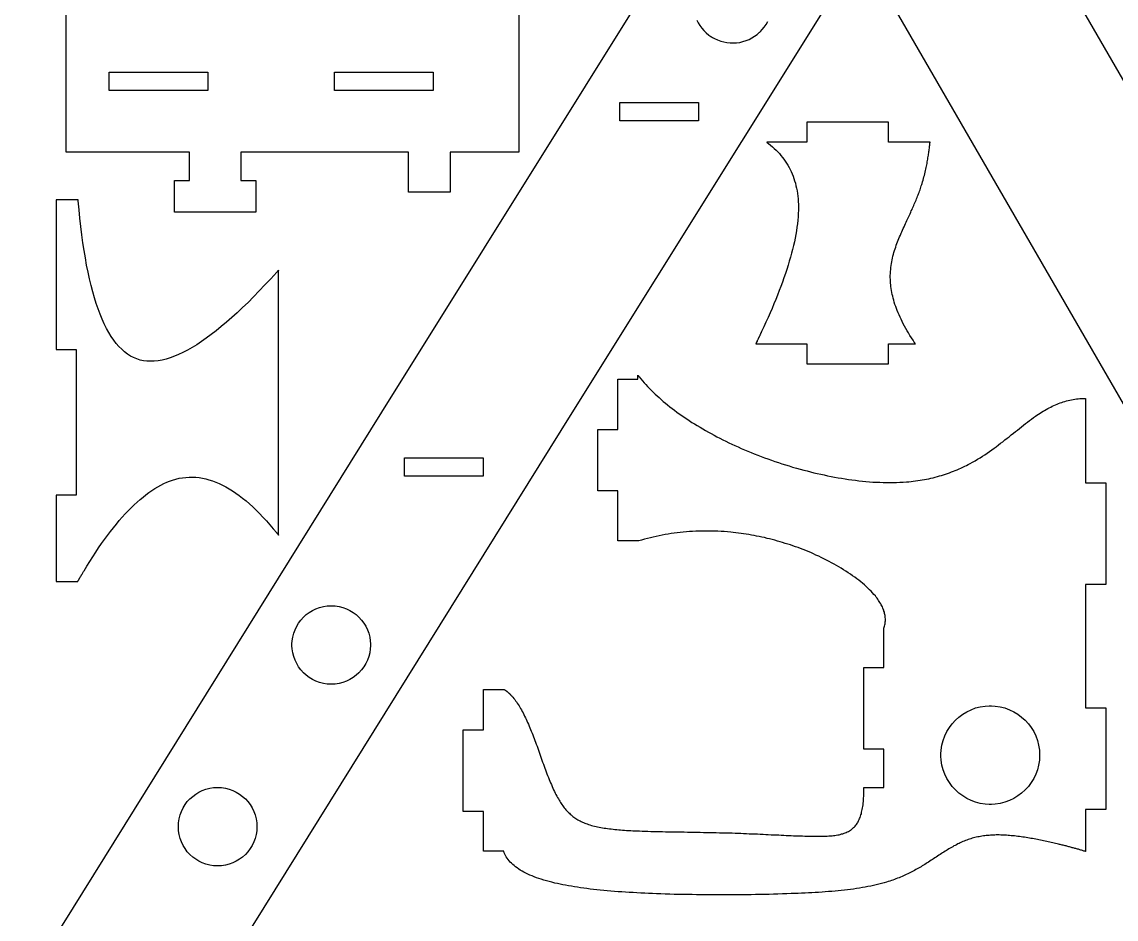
# Model space of a CAD drawing. Extents: x 10 to 260, y 0 to 1543.
# Drawn here: x 12.6 to 121.9, y 118.5 to 208.2 of the extents above; entities that cross this region are included whole.
import ezdxf

# ---------------------------------------------------------------- set-up
doc = ezdxf.new("R2010")
doc.units = 0
doc.layers.get('0').update_dxf_attribs({"linetype": 'CONTINUOUS'})

msp = doc.modelspace()

# ---------------------------------------------------------------- linework, layer by layer
at = {"color": 0}
for points in [[(109.78, 224.49), (133.01, 184.28)], [(62.21, 221.24), (62.21, 195.18), (55.35, 195.18), (55.35, 191.18), (51.2, 191.18), (51.2, 195.18), (34.45, 195.18), (34.45, 192.33), (35.95, 192.33), (35.95, 189.18), (27.8, 189.18), (27.8, 192.33), (29.3, 192.33), (29.3, 195.18), (16.98, 195.18), (16.98, 220.81)], [(12.57, 111.4), (48.51, 169.19), (79.13, 218.21)], [(123.33, 168.75), (97.46, 213.53)], [(92.83, 209.65), (67.5, 169.12), (26.84, 103.82)], [(79.97, 208.38), (80.11, 208.09), (80.28, 207.82), (80.48, 207.56), (80.69, 207.32), (80.92, 207.09), (81.18, 206.88), (81.39, 206.74), (81.46, 206.69), (81.53, 206.65), (81.75, 206.53), (82.05, 206.39), (82.36, 206.28), (82.67, 206.19), (82.99, 206.13), (83.31, 206.1), (83.63, 206.09), (83.95, 206.11), (84.27, 206.15), (84.58, 206.23), (84.89, 206.32), (85.19, 206.44), (85.48, 206.59), (85.75, 206.76), (86.02, 206.95), (86.21, 207.12), (86.27, 207.17), (86.34, 207.23), (86.51, 207.42), (86.72, 207.67), (86.9, 207.94), (87.07, 208.22)]]:
    msp.add_lwpolyline(points, dxfattribs=at)
for points in [[(21.3, 203.18), (31.15, 203.18), (31.15, 201.33), (21.3, 201.33), (21.3, 203.18)], [(43.79, 203.18), (53.64, 203.18), (53.64, 201.33), (43.79, 201.33), (43.79, 203.18)], [(72.29, 200.15), (80.14, 200.15), (80.14, 198.3), (72.29, 198.3), (72.29, 200.15)], [(85.86, 176.02), (90.98, 176.02), (90.98, 174.02), (99.13, 174.02), (99.13, 176.02), (101.82, 176.02), (101.81, 176.02), (101.8, 176.04), (101.8, 176.04), (101.79, 176.06), (101.78, 176.06), (101.77, 176.08), (101.77, 176.09), (101.77, 176.09), (101.76, 176.09), (101.76, 176.1), (101.76, 176.11), (101.74, 176.13), (101.74, 176.13), (101.73, 176.14), (101.57, 176.38), (101.41, 176.63), (101.26, 176.87), (101.12, 177.11), (100.98, 177.34), (100.84, 177.57), (100.72, 177.8), (100.6, 178.03), (100.48, 178.26), (100.37, 178.48), (100.27, 178.7), (100.17, 178.92), (100.08, 179.13), (99.99, 179.35), (99.91, 179.56), (99.84, 179.77), (99.77, 179.97), (99.7, 180.18), (99.64, 180.38), (99.59, 180.58), (99.54, 180.78), (99.49, 180.97), (99.45, 181.17), (99.42, 181.36), (99.39, 181.55), (99.36, 181.74), (99.34, 181.92), (99.33, 182.1), (99.31, 182.29), (99.31, 182.47), (99.3, 182.64), (99.3, 182.85), (99.31, 183.05), (99.32, 183.25), (99.34, 183.45), (99.36, 183.65), (99.38, 183.84), (99.41, 184.04), (99.45, 184.23), (99.48, 184.42), (99.52, 184.6), (99.57, 184.79), (99.62, 184.97), (99.67, 185.16), (99.72, 185.34), (99.78, 185.52), (99.84, 185.69), (99.9, 185.87), (99.96, 186.04), (100.03, 186.22), (100.09, 186.39), (100.16, 186.56), (100.23, 186.73), (100.31, 186.9), (100.38, 187.07), (100.45, 187.23), (100.53, 187.4), (100.6, 187.56), (100.68, 187.73), (100.75, 187.89), (100.83, 188.05), (100.9, 188.19), (100.96, 188.34), (101.03, 188.48), (101.09, 188.61), (101.15, 188.75), (101.22, 188.89), (101.28, 189.03), (101.34, 189.17), (101.4, 189.3), (101.47, 189.44), (101.53, 189.58), (101.58, 189.71), (101.64, 189.85), (101.7, 189.98), (101.76, 190.11), (101.81, 190.25), (101.87, 190.38), (101.92, 190.51), (101.98, 190.64), (102.03, 190.78), (102.08, 190.91), (102.13, 191.03), (102.18, 191.16), (102.22, 191.29), (102.27, 191.42), (102.31, 191.55), (102.36, 191.68), (102.4, 191.8), (102.44, 191.93), (102.48, 192.05), (102.53, 192.22), (102.57, 192.38), (102.62, 192.54), (102.66, 192.7), (102.7, 192.86), (102.74, 193.02), (102.78, 193.17), (102.81, 193.33), (102.85, 193.48), (102.88, 193.63), (102.91, 193.77), (102.94, 193.92), (102.97, 194.06), (102.99, 194.2), (103.02, 194.34), (103.04, 194.47), (103.06, 194.61), (103.08, 194.74), (103.1, 194.87), (103.12, 194.99), (103.14, 195.11), (103.15, 195.23), (103.17, 195.35), (103.19, 195.46), (103.2, 195.58), (103.21, 195.68), (103.23, 195.79), (103.24, 195.89), (103.25, 195.99), (103.26, 196.08), (103.26, 196.09), (103.26, 196.09), (103.26, 196.09), (103.26, 196.1), (103.26, 196.1), (103.26, 196.1), (103.26, 196.11), (103.26, 196.11), (103.26, 196.11), (103.26, 196.11), (103.27, 196.12), (103.27, 196.12), (103.27, 196.13), (103.27, 196.13), (103.27, 196.13), (103.27, 196.13), (103.27, 196.14), (103.27, 196.14), (103.27, 196.14), (103.27, 196.14), (103.27, 196.15), (103.27, 196.15), (103.27, 196.15), (103.27, 196.16), (103.27, 196.16), (103.27, 196.16), (103.27, 196.16), (103.27, 196.17), (99.13, 196.17), (99.13, 198.17), (90.98, 198.17), (90.98, 196.17), (86.97, 196.17), (86.97, 196.16), (86.98, 196.16), (86.98, 196.15), (86.99, 196.15), (86.99, 196.14), (87, 196.14), (87.01, 196.13), (87.01, 196.13), (87.02, 196.13), (87.02, 196.12), (87.03, 196.12), (87.03, 196.11), (87.04, 196.11), (87.05, 196.1), (87.05, 196.1), (87.06, 196.09), (87.06, 196.09), (87.07, 196.09), (87.08, 196.08), (87.08, 196.08), (87.09, 196.07), (87.09, 196.07), (87.1, 196.06), (87.1, 196.06), (87.11, 196.05), (87.12, 196.05), (87.12, 196.05), (87.13, 196.04), (87.13, 196.04), (87.14, 196.03), (87.33, 195.88), (87.52, 195.72), (87.71, 195.55), (87.89, 195.38), (88.06, 195.21), (88.22, 195.03), (88.38, 194.85), (88.53, 194.66), (88.67, 194.47), (88.81, 194.28), (88.94, 194.08), (89.07, 193.87), (89.19, 193.66), (89.3, 193.45), (89.4, 193.23), (89.5, 193.01), (89.59, 192.78), (89.67, 192.55), (89.75, 192.31), (89.82, 192.07), (89.88, 191.82), (89.94, 191.57), (89.99, 191.32), (90.03, 191.05), (90.06, 190.79), (90.09, 190.52), (90.11, 190.24), (90.12, 189.96), (90.13, 189.67), (90.12, 189.38), (90.11, 189.05), (90.09, 188.72), (90.06, 188.38), (90.03, 188.03), (89.98, 187.68), (89.93, 187.32), (89.87, 186.96), (89.8, 186.59), (89.72, 186.22), (89.63, 185.84), (89.54, 185.46), (89.44, 185.07), (89.33, 184.67), (89.21, 184.27), (89.09, 183.87), (88.96, 183.46), (88.82, 183.04), (88.68, 182.63), (88.53, 182.2), (88.37, 181.77), (88.21, 181.34), (88.04, 180.9), (87.86, 180.46), (87.68, 180.02), (87.49, 179.57), (87.29, 179.11), (87.09, 178.65), (86.88, 178.19), (86.67, 177.73), (86.45, 177.26), (86.44, 177.22), (86.42, 177.18), (86.4, 177.14), (86.38, 177.11), (86.35, 177.03), (86.33, 176.99), (86.31, 176.96), (86.28, 176.88), (86.26, 176.84), (86.22, 176.77), (86.2, 176.73), (86.19, 176.69), (86.17, 176.66), (86.15, 176.62), (86.11, 176.54), (86.1, 176.5), (86.06, 176.43), (86.04, 176.39), (86.02, 176.35), (86, 176.31), (85.99, 176.28), (85.95, 176.2), (85.93, 176.16), (85.91, 176.13), (85.91, 176.12), (85.91, 176.12), (85.91, 176.11), (85.9, 176.11), (85.9, 176.11), (85.9, 176.1), (85.9, 176.1), (85.9, 176.09), (85.89, 176.09), (85.89, 176.09), (85.89, 176.08), (85.89, 176.08), (85.89, 176.07), (85.88, 176.07), (85.88, 176.07), (85.88, 176.06), (85.88, 176.06), (85.88, 176.05), (85.87, 176.05), (85.87, 176.05), (85.87, 176.04), (85.87, 176.04), (85.87, 176.03), (85.87, 176.03), (85.86, 176.03), (85.86, 176.02), (85.86, 176.02), (85.86, 176.02)], [(18.19, 190.41), (16, 190.41), (16, 175.46), (18, 175.46), (18, 160.9), (16, 160.9), (16, 152.29), (18.16, 152.29), (18.16, 152.29), (18.16, 152.29), (18.16, 152.29), (18.16, 152.29), (18.16, 152.29), (18.16, 152.29), (18.16, 152.29), (18.16, 152.3), (18.16, 152.3), (18.17, 152.3), (18.17, 152.3), (18.17, 152.3), (18.17, 152.3), (18.19, 152.34), (18.21, 152.37), (18.23, 152.41), (18.25, 152.44), (18.27, 152.47), (18.28, 152.51), (18.3, 152.54), (18.32, 152.58), (18.34, 152.61), (18.36, 152.64), (18.38, 152.68), (18.4, 152.71), (18.44, 152.78), (18.46, 152.81), (18.48, 152.84), (18.5, 152.88), (18.52, 152.91), (18.54, 152.94), (18.56, 152.98), (18.58, 153.01), (18.62, 153.08), (18.66, 153.14), (18.7, 153.21), (18.74, 153.28), (18.76, 153.31), (18.78, 153.34), (19.07, 153.82), (19.36, 154.29), (19.65, 154.75), (19.95, 155.2), (20.24, 155.64), (20.53, 156.06), (20.83, 156.47), (21.12, 156.88), (21.42, 157.27), (21.71, 157.64), (22.01, 158.01), (22.3, 158.36), (22.6, 158.7), (22.89, 159.03), (23.19, 159.34), (23.48, 159.64), (23.78, 159.93), (24.07, 160.21), (24.37, 160.47), (24.67, 160.72), (24.96, 160.95), (25.26, 161.17), (25.55, 161.38), (25.85, 161.57), (26.15, 161.75), (26.44, 161.91), (26.74, 162.06), (27.04, 162.19), (27.33, 162.31), (27.63, 162.41), (27.96, 162.51), (28.29, 162.59), (28.62, 162.64), (28.94, 162.68), (29.28, 162.7), (29.6, 162.71), (29.94, 162.69), (30.27, 162.66), (30.6, 162.6), (30.93, 162.53), (31.26, 162.44), (31.6, 162.34), (31.93, 162.21), (32.26, 162.07), (32.6, 161.91), (32.93, 161.74), (33.27, 161.54), (33.61, 161.34), (33.94, 161.11), (34.28, 160.87), (34.62, 160.61), (34.96, 160.33), (35.29, 160.04), (35.63, 159.73), (35.97, 159.41), (36.31, 159.07), (36.65, 158.71), (37, 158.34), (37.34, 157.95), (37.68, 157.55), (38.02, 157.14), (38.03, 157.13), (38.03, 157.12), (38.04, 157.12), (38.05, 157.11), (38.06, 157.09), (38.07, 157.08), (38.08, 157.07), (38.1, 157.04), (38.11, 157.04), (38.11, 157.03), (38.13, 157), (38.14, 156.99), (38.15, 156.98), (38.17, 156.96), (38.17, 156.95), (38.18, 156.94), (38.19, 156.93), (38.19, 156.93), (38.2, 156.92), (38.2, 183.38), (38.19, 183.37), (38.19, 183.37), (38.15, 183.33), (38.14, 183.31), (38.14, 183.31), (38.11, 183.28), (38.1, 183.27), (38.08, 183.25), (38.08, 183.24), (38.06, 183.22), (38.06, 183.22), (38.03, 183.19), (38.03, 183.19), (38.02, 183.18), (37.43, 182.53), (36.85, 181.91), (36.28, 181.31), (35.71, 180.73), (35.16, 180.17), (34.61, 179.64), (34.07, 179.13), (33.53, 178.65), (33.01, 178.19), (32.49, 177.75), (31.98, 177.34), (31.48, 176.95), (30.99, 176.59), (30.51, 176.25), (30.03, 175.94), (29.57, 175.65), (29.11, 175.39), (28.66, 175.16), (28.22, 174.96), (27.8, 174.78), (27.38, 174.63), (26.97, 174.5), (26.57, 174.4), (26.18, 174.33), (25.8, 174.29), (25.43, 174.28), (25.06, 174.29), (24.71, 174.34), (24.37, 174.41), (24.04, 174.52), (23.73, 174.65), (23.41, 174.81), (23.11, 175), (22.82, 175.23), (22.54, 175.48), (22.26, 175.76), (22, 176.06), (21.74, 176.4), (21.49, 176.76), (21.25, 177.15), (21.02, 177.57), (20.8, 178.01), (20.59, 178.49), (20.38, 178.98), (20.19, 179.51), (20, 180.06), (19.82, 180.63), (19.65, 181.23), (19.48, 181.86), (19.33, 182.51), (19.18, 183.19), (19.04, 183.89), (18.91, 184.61), (18.78, 185.35), (18.67, 186.13), (18.56, 186.92), (18.46, 187.74), (18.37, 188.57), (18.28, 189.43), (18.2, 190.32), (18.19, 190.41)], [(60.78, 141.46), (60.81, 141.45), (60.83, 141.43), (60.86, 141.41), (60.88, 141.39), (60.91, 141.38), (60.93, 141.36), (60.96, 141.34), (60.98, 141.32), (61.01, 141.3), (61.03, 141.28), (61.06, 141.26), (61.08, 141.24), (61.11, 141.22), (61.13, 141.19), (61.16, 141.17), (61.18, 141.15), (61.21, 141.13), (61.23, 141.11), (61.26, 141.08), (61.28, 141.06), (61.3, 141.04), (61.33, 141.01), (61.35, 140.99), (61.38, 140.97), (61.4, 140.94), (61.42, 140.92), (61.45, 140.89), (61.47, 140.87), (61.5, 140.84), (61.52, 140.81), (61.61, 140.71), (61.7, 140.6), (61.79, 140.49), (61.88, 140.37), (61.96, 140.25), (62.05, 140.12), (62.13, 139.99), (62.22, 139.86), (62.3, 139.72), (62.38, 139.58), (62.46, 139.44), (62.54, 139.29), (62.62, 139.14), (62.7, 138.99), (62.78, 138.83), (62.86, 138.67), (62.93, 138.51), (63.01, 138.34), (63.08, 138.18), (63.16, 138.01), (63.23, 137.84), (63.3, 137.66), (63.38, 137.49), (63.45, 137.31), (63.52, 137.13), (63.59, 136.95), (63.66, 136.77), (63.73, 136.58), (63.8, 136.4), (63.87, 136.21), (63.94, 136.01), (64.02, 135.81), (64.09, 135.62), (64.16, 135.42), (64.23, 135.22), (64.3, 135.02), (64.37, 134.82), (64.44, 134.62), (64.51, 134.42), (64.58, 134.23), (64.65, 134.03), (64.72, 133.84), (64.8, 133.64), (64.87, 133.45), (64.94, 133.26), (65.01, 133.07), (65.08, 132.88), (65.15, 132.7), (65.23, 132.51), (65.3, 132.33), (65.37, 132.15), (65.45, 131.98), (65.52, 131.81), (65.6, 131.64), (65.68, 131.47), (65.76, 131.3), (65.83, 131.14), (65.91, 130.99), (65.99, 130.83), (66.08, 130.68), (66.15, 130.56), (66.22, 130.44), (66.29, 130.32), (66.36, 130.2), (66.44, 130.09), (66.51, 129.98), (66.59, 129.87), (66.66, 129.77), (66.74, 129.67), (66.82, 129.57), (66.91, 129.47), (66.99, 129.38), (67.07, 129.29), (67.16, 129.2), (67.25, 129.12), (67.33, 129.03), (67.43, 128.96), (67.52, 128.88), (67.61, 128.8), (67.71, 128.73), (67.81, 128.66), (67.91, 128.59), (68.01, 128.53), (68.11, 128.47), (68.22, 128.41), (68.32, 128.35), (68.44, 128.29), (68.55, 128.24), (68.66, 128.19), (68.78, 128.14), (68.9, 128.1), (69.03, 128.05), (69.17, 128), (69.31, 127.96), (69.46, 127.91), (69.6, 127.87), (69.75, 127.83), (69.91, 127.8), (70.07, 127.76), (70.22, 127.73), (70.39, 127.7), (70.55, 127.67), (70.72, 127.64), (70.89, 127.62), (71.07, 127.59), (71.25, 127.57), (71.43, 127.55), (71.61, 127.52), (71.8, 127.51), (71.98, 127.49), (72.18, 127.47), (72.37, 127.45), (72.57, 127.44), (72.77, 127.43), (72.97, 127.41), (73.18, 127.4), (73.39, 127.39), (73.6, 127.38), (73.81, 127.37), (74.03, 127.36), (74.25, 127.35), (74.52, 127.34), (74.8, 127.33), (75.09, 127.32), (75.38, 127.31), (75.67, 127.31), (75.96, 127.3), (76.26, 127.29), (76.56, 127.29), (76.86, 127.28), (77.17, 127.27), (77.47, 127.27), (77.78, 127.26), (78.09, 127.26), (78.41, 127.25), (78.72, 127.25), (79.04, 127.24), (79.35, 127.24), (79.67, 127.23), (79.99, 127.23), (80.31, 127.22), (80.63, 127.21), (80.95, 127.21), (81.27, 127.2), (81.59, 127.2), (81.91, 127.19), (82.23, 127.18), (82.55, 127.17), (82.87, 127.16), (83.19, 127.16), (83.51, 127.15), (83.8, 127.14), (84.08, 127.13), (84.37, 127.12), (84.65, 127.1), (84.94, 127.09), (85.22, 127.08), (85.49, 127.07), (85.77, 127.06), (86.05, 127.05), (86.32, 127.03), (86.59, 127.02), (86.86, 127.01), (87.12, 127), (87.39, 126.98), (87.65, 126.97), (87.91, 126.96), (88.16, 126.95), (88.41, 126.93), (88.66, 126.92), (88.91, 126.91), (89.15, 126.9), (89.39, 126.89), (89.63, 126.88), (89.86, 126.87), (90.09, 126.86), (90.32, 126.85), (90.54, 126.85), (90.76, 126.84), (90.98, 126.83), (91.19, 126.83), (91.39, 126.82), (91.58, 126.82), (91.77, 126.82), (91.96, 126.82), (92.15, 126.82), (92.33, 126.82), (92.5, 126.82), (92.68, 126.83), (92.84, 126.83), (93.01, 126.84), (93.17, 126.85), (93.32, 126.86), (93.48, 126.88), (93.63, 126.89), (93.77, 126.91), (93.91, 126.93), (94.05, 126.96), (94.18, 126.98), (94.31, 127.01), (94.44, 127.05), (94.56, 127.08), (94.68, 127.12), (94.79, 127.16), (94.9, 127.21), (95.01, 127.25), (95.11, 127.31), (95.21, 127.36), (95.31, 127.42), (95.4, 127.48), (95.48, 127.55), (95.57, 127.62), (95.64, 127.69), (95.72, 127.76), (95.78, 127.84), (95.85, 127.92), (95.91, 128), (95.98, 128.09), (96.03, 128.18), (96.09, 128.28), (96.14, 128.38), (96.19, 128.49), (96.24, 128.6), (96.29, 128.71), (96.33, 128.83), (96.37, 128.96), (96.41, 129.08), (96.44, 129.22), (96.47, 129.36), (96.5, 129.5), (96.53, 129.65), (96.55, 129.8), (96.58, 129.95), (96.59, 130.12), (96.61, 130.28), (96.63, 130.46), (96.64, 130.63), (96.65, 130.82), (96.66, 131.01), (96.66, 131.2), (96.66, 131.4), (96.66, 131.6), (96.66, 131.61), (96.66, 131.61), (96.66, 131.62), (96.66, 131.62), (96.66, 131.64), (96.66, 131.64), (96.66, 131.65), (96.66, 131.65), (96.66, 131.66), (96.66, 131.66), (96.66, 131.67), (96.66, 131.68), (98.66, 131.68), (98.66, 135.53), (96.66, 135.53), (96.66, 143.68), (98.66, 143.68), (98.66, 147.61), (98.66, 147.62), (98.66, 147.62), (98.66, 147.62), (98.66, 147.62), (98.66, 147.62), (98.67, 147.62), (98.67, 147.62), (98.67, 147.62), (98.67, 147.62), (98.67, 147.62), (98.67, 147.62), (98.67, 147.62), (98.67, 147.62), (98.67, 147.62), (98.67, 147.62), (98.67, 147.62), (98.67, 147.62), (98.67, 147.62), (98.67, 147.62), (98.67, 147.62), (98.67, 147.62), (98.67, 147.62), (98.67, 147.62), (98.67, 147.63), (98.67, 147.63), (98.67, 147.63), (98.67, 147.63), (98.67, 147.63), (98.67, 147.63), (98.7, 147.73), (98.73, 147.83), (98.76, 147.94), (98.78, 148.04), (98.79, 148.14), (98.8, 148.25), (98.81, 148.35), (98.81, 148.46), (98.81, 148.56), (98.8, 148.67), (98.79, 148.77), (98.78, 148.88), (98.76, 148.98), (98.73, 149.09), (98.71, 149.2), (98.67, 149.3), (98.64, 149.41), (98.6, 149.52), (98.55, 149.63), (98.51, 149.74), (98.45, 149.84), (98.4, 149.95), (98.34, 150.06), (98.27, 150.17), (98.2, 150.28), (98.13, 150.39), (98.06, 150.5), (97.98, 150.61), (97.89, 150.72), (97.81, 150.83), (97.67, 150.99), (97.53, 151.15), (97.38, 151.31), (97.22, 151.46), (97.06, 151.62), (96.89, 151.78), (96.72, 151.94), (96.53, 152.1), (96.35, 152.25), (96.15, 152.41), (95.95, 152.56), (95.75, 152.71), (95.54, 152.86), (95.32, 153.01), (95.1, 153.16), (94.87, 153.31), (94.64, 153.46), (94.41, 153.6), (94.17, 153.74), (93.93, 153.88), (93.69, 154.02), (93.44, 154.16), (93.19, 154.29), (92.93, 154.42), (92.67, 154.55), (92.41, 154.68), (92.15, 154.8), (91.88, 154.92), (91.62, 155.04), (91.35, 155.16), (91.1, 155.27), (90.85, 155.37), (90.6, 155.47), (90.34, 155.56), (90.09, 155.66), (89.83, 155.75), (89.58, 155.84), (89.32, 155.93), (89.07, 156.01), (88.81, 156.09), (88.55, 156.17), (88.29, 156.25), (88.03, 156.32), (87.77, 156.4), (87.51, 156.46), (87.25, 156.53), (86.99, 156.59), (86.73, 156.66), (86.47, 156.71), (86.21, 156.77), (85.95, 156.82), (85.69, 156.87), (85.43, 156.92), (85.17, 156.97), (84.91, 157.01), (84.65, 157.05), (84.4, 157.09), (84.14, 157.12), (83.88, 157.15), (83.62, 157.18), (83.37, 157.21), (83.04, 157.24), (82.72, 157.26), (82.4, 157.28), (82.08, 157.3), (81.76, 157.31), (81.44, 157.32), (81.12, 157.32), (80.81, 157.32), (80.49, 157.32), (80.18, 157.31), (79.87, 157.3), (79.55, 157.28), (79.24, 157.26), (78.94, 157.24), (78.63, 157.21), (78.32, 157.18), (78.02, 157.14), (77.71, 157.1), (77.41, 157.06), (77.11, 157.01), (76.81, 156.96), (76.51, 156.91), (76.22, 156.85), (75.92, 156.79), (75.63, 156.72), (75.34, 156.65), (75.04, 156.57), (74.75, 156.5), (74.47, 156.42), (74.18, 156.33), (74.18, 156.33), (74.18, 156.33), (74.18, 156.33), (74.18, 156.33), (74.18, 156.33), (74.18, 156.33), (74.18, 156.33), (74.18, 156.33), (74.18, 156.33), (74.18, 156.33), (74.18, 156.33), (74.18, 156.33), (74.17, 156.33), (74.17, 156.33), (74.17, 156.33), (74.17, 156.33), (74.17, 156.33), (74.17, 156.33), (74.17, 156.33), (74.17, 156.33), (74.17, 156.33), (74.17, 156.33), (74.17, 156.33), (74.17, 156.33), (74.17, 156.33), (74.17, 156.33), (74.17, 156.33), (74.17, 156.33), (74.17, 156.33), (72.08, 156.33), (72.08, 161.33), (70.08, 161.33), (70.08, 167.48), (72.08, 167.48), (72.08, 172.48), (74.08, 172.48), (74.08, 172.88), (74.09, 172.88), (74.1, 172.86), (74.11, 172.85), (74.12, 172.84), (74.12, 172.83), (74.14, 172.82), (74.14, 172.81), (74.14, 172.81), (74.15, 172.8), (74.15, 172.79), (74.16, 172.79), (74.17, 172.77), (74.18, 172.77), (74.19, 172.75), (74.19, 172.75), (74.21, 172.73), (74.21, 172.72), (74.22, 172.72), (74.38, 172.53), (74.54, 172.33), (74.71, 172.14), (74.88, 171.95), (75.06, 171.76), (75.24, 171.57), (75.43, 171.39), (75.62, 171.2), (75.81, 171.01), (76.01, 170.83), (76.21, 170.65), (76.42, 170.46), (76.63, 170.28), (76.84, 170.1), (77.06, 169.92), (77.29, 169.74), (77.51, 169.57), (77.75, 169.39), (77.98, 169.21), (78.22, 169.04), (78.47, 168.87), (78.72, 168.69), (78.97, 168.52), (79.23, 168.35), (79.49, 168.18), (79.75, 168.02), (80.02, 167.85), (80.3, 167.69), (80.58, 167.52), (80.86, 167.36), (81.13, 167.2), (81.41, 167.05), (81.7, 166.89), (81.99, 166.74), (82.28, 166.59), (82.57, 166.44), (82.87, 166.29), (83.18, 166.15), (83.48, 166), (83.79, 165.86), (84.11, 165.72), (84.42, 165.58), (84.74, 165.44), (85.07, 165.3), (85.39, 165.17), (85.72, 165.03), (86.06, 164.9), (86.39, 164.77), (86.73, 164.65), (87.08, 164.52), (87.42, 164.4), (87.77, 164.28), (88.12, 164.16), (88.48, 164.05), (88.83, 163.93), (89.19, 163.82), (89.55, 163.71), (89.92, 163.61), (90.29, 163.51), (90.66, 163.41), (90.99, 163.32), (91.33, 163.23), (91.67, 163.15), (92.01, 163.07), (92.35, 162.99), (92.7, 162.92), (93.04, 162.84), (93.39, 162.78), (93.73, 162.71), (94.08, 162.65), (94.43, 162.59), (94.78, 162.53), (95.13, 162.48), (95.47, 162.43), (95.82, 162.39), (96.17, 162.35), (96.52, 162.31), (96.86, 162.28), (97.21, 162.25), (97.55, 162.22), (97.9, 162.2), (98.24, 162.19), (98.58, 162.18), (98.92, 162.17), (99.26, 162.17), (99.59, 162.17), (99.93, 162.18), (100.26, 162.19), (100.59, 162.21), (100.92, 162.23), (101.15, 162.25), (101.38, 162.27), (101.6, 162.3), (101.83, 162.33), (102.05, 162.36), (102.28, 162.39), (102.5, 162.43), (102.72, 162.47), (102.93, 162.51), (103.15, 162.55), (103.36, 162.6), (103.58, 162.65), (103.79, 162.71), (104, 162.76), (104.2, 162.82), (104.41, 162.88), (104.61, 162.94), (104.81, 163.01), (105.01, 163.07), (105.21, 163.14), (105.41, 163.22), (105.6, 163.29), (105.79, 163.37), (105.98, 163.45), (106.17, 163.53), (106.36, 163.61), (106.55, 163.7), (106.73, 163.79), (106.91, 163.88), (107.09, 163.97), (107.27, 164.06), (107.52, 164.2), (107.77, 164.34), (108.02, 164.49), (108.26, 164.64), (108.5, 164.79), (108.74, 164.95), (108.97, 165.1), (109.21, 165.26), (109.43, 165.43), (109.66, 165.59), (109.88, 165.75), (110.1, 165.92), (110.32, 166.09), (110.54, 166.25), (110.75, 166.42), (110.97, 166.59), (111.17, 166.75), (111.38, 166.92), (111.59, 167.09), (111.8, 167.25), (112, 167.41), (112.2, 167.58), (112.41, 167.74), (112.61, 167.89), (112.81, 168.05), (113.01, 168.2), (113.21, 168.35), (113.41, 168.5), (113.61, 168.65), (113.8, 168.79), (113.95, 168.89), (114.11, 168.99), (114.26, 169.09), (114.41, 169.19), (114.56, 169.29), (114.71, 169.38), (114.86, 169.46), (115.02, 169.55), (115.17, 169.63), (115.33, 169.71), (115.48, 169.79), (115.64, 169.86), (115.79, 169.93), (115.95, 170), (116.11, 170.06), (116.26, 170.12), (116.42, 170.18), (116.58, 170.23), (116.74, 170.28), (116.9, 170.33), (117.06, 170.37), (117.23, 170.4), (117.39, 170.44), (117.56, 170.47), (117.72, 170.49), (117.89, 170.52), (118.06, 170.53), (118.23, 170.55), (118.4, 170.56), (118.57, 170.56), (118.74, 170.56), (118.74, 170.56), (118.75, 170.56), (118.75, 170.56), (118.75, 170.56), (118.75, 170.56), (118.76, 170.56), (118.76, 170.56), (118.76, 170.56), (118.77, 170.56), (118.77, 170.56), (118.77, 170.56), (118.78, 170.56), (118.78, 170.56), (118.78, 170.56), (118.78, 170.56), (118.78, 170.56), (118.79, 170.56), (118.79, 170.56), (118.79, 170.56), (118.8, 170.56), (118.8, 170.56), (118.8, 170.56), (118.8, 170.56), (118.81, 170.56), (118.81, 170.56), (118.81, 170.56), (118.81, 162.14), (120.81, 162.14), (120.81, 151.99), (118.81, 151.99), (118.81, 139.64), (120.81, 139.64), (120.81, 129.49), (118.81, 129.49), (118.81, 125.3), (118.81, 125.3), (118.81, 125.3), (118.8, 125.3), (118.8, 125.3), (118.8, 125.31), (118.8, 125.31), (118.79, 125.31), (118.79, 125.31), (118.78, 125.31), (118.78, 125.31), (118.78, 125.31), (118.77, 125.31), (118.77, 125.32), (118.76, 125.32), (118.76, 125.32), (118.76, 125.32), (118.75, 125.32), (118.75, 125.32), (118.74, 125.32), (118.74, 125.32), (118.74, 125.32), (118.73, 125.33), (118.73, 125.33), (118.72, 125.33), (118.72, 125.33), (118.72, 125.33), (118.64, 125.35), (118.56, 125.38), (118.48, 125.4), (118.4, 125.42), (118.32, 125.45), (118.24, 125.47), (118.16, 125.49), (118.08, 125.52), (117.99, 125.54), (117.91, 125.57), (117.82, 125.59), (117.74, 125.61), (117.65, 125.64), (117.57, 125.66), (117.48, 125.68), (117.39, 125.71), (117.3, 125.73), (117.21, 125.75), (117.12, 125.78), (117.03, 125.8), (116.94, 125.82), (116.85, 125.85), (116.76, 125.87), (116.66, 125.9), (116.57, 125.92), (116.47, 125.94), (116.38, 125.97), (116.28, 125.99), (116.19, 126.01), (116.09, 126.04), (115.95, 126.07), (115.81, 126.1), (115.66, 126.14), (115.52, 126.17), (115.37, 126.21), (115.22, 126.24), (115.07, 126.27), (114.92, 126.31), (114.77, 126.34), (114.61, 126.37), (114.46, 126.4), (114.31, 126.43), (114.15, 126.47), (113.99, 126.5), (113.83, 126.53), (113.67, 126.56), (113.51, 126.59), (113.35, 126.61), (113.19, 126.64), (113.03, 126.67), (112.86, 126.69), (112.7, 126.72), (112.54, 126.74), (112.37, 126.77), (112.2, 126.79), (112.04, 126.81), (111.87, 126.83), (111.7, 126.85), (111.53, 126.87), (111.36, 126.88), (111.22, 126.9), (111.07, 126.91), (110.92, 126.92), (110.78, 126.93), (110.63, 126.93), (110.48, 126.94), (110.33, 126.94), (110.19, 126.95), (110.04, 126.95), (109.89, 126.95), (109.75, 126.94), (109.6, 126.94), (109.46, 126.93), (109.31, 126.92), (109.17, 126.91), (109.02, 126.9), (108.88, 126.89), (108.74, 126.87), (108.6, 126.85), (108.45, 126.83), (108.31, 126.81), (108.17, 126.78), (108.03, 126.75), (107.89, 126.72), (107.75, 126.69), (107.62, 126.66), (107.48, 126.62), (107.34, 126.58), (107.21, 126.54), (107.08, 126.49), (106.94, 126.44), (106.81, 126.39), (106.68, 126.34), (106.55, 126.29), (106.42, 126.23), (106.29, 126.17), (106.17, 126.11), (106.04, 126.05), (105.91, 125.98), (105.78, 125.91), (105.66, 125.85), (105.53, 125.78), (105.41, 125.7), (105.28, 125.63), (105.15, 125.56), (105.03, 125.48), (104.9, 125.4), (104.78, 125.33), (104.65, 125.25), (104.53, 125.17), (104.4, 125.09), (104.27, 125), (104.15, 124.92), (104.02, 124.84), (103.89, 124.75), (103.76, 124.67), (103.63, 124.58), (103.5, 124.5), (103.37, 124.42), (103.24, 124.33), (103.11, 124.24), (102.99, 124.17), (102.87, 124.09), (102.74, 124.01), (102.62, 123.93), (102.49, 123.86), (102.37, 123.78), (102.24, 123.71), (102.11, 123.63), (101.98, 123.56), (101.85, 123.49), (101.72, 123.41), (101.58, 123.34), (101.45, 123.27), (101.31, 123.2), (101.17, 123.13), (101.04, 123.06), (100.9, 123), (100.75, 122.93), (100.61, 122.87), (100.47, 122.8), (100.32, 122.74), (100.17, 122.68), (100.02, 122.62), (99.87, 122.56), (99.72, 122.5), (99.56, 122.45), (99.41, 122.39), (99.25, 122.34), (99.09, 122.29), (98.93, 122.24), (98.68, 122.16), (98.42, 122.09), (98.16, 122.03), (97.89, 121.96), (97.62, 121.9), (97.35, 121.84), (97.07, 121.79), (96.79, 121.74), (96.51, 121.69), (96.22, 121.64), (95.93, 121.6), (95.63, 121.55), (95.33, 121.51), (95.03, 121.48), (94.72, 121.44), (94.41, 121.41), (94.09, 121.37), (93.78, 121.34), (93.46, 121.32), (93.13, 121.29), (92.81, 121.26), (92.48, 121.24), (92.14, 121.22), (91.81, 121.2), (91.47, 121.18), (91.13, 121.16), (90.79, 121.14), (90.44, 121.13), (90.09, 121.11), (89.74, 121.1), (89.39, 121.09), (88.96, 121.07), (88.52, 121.06), (88.08, 121.04), (87.64, 121.03), (87.19, 121.02), (86.75, 121.01), (86.3, 121), (85.85, 120.99), (85.4, 120.98), (84.95, 120.98), (84.49, 120.97), (84.04, 120.97), (83.58, 120.97), (83.13, 120.96), (82.67, 120.96), (82.22, 120.96), (81.76, 120.97), (81.31, 120.97), (80.85, 120.97), (80.4, 120.98), (79.95, 120.98), (79.5, 120.99), (79.05, 121), (78.6, 121), (78.15, 121.01), (77.71, 121.02), (77.27, 121.04), (76.83, 121.05), (76.39, 121.06), (75.96, 121.08), (75.56, 121.09), (75.16, 121.11), (74.77, 121.13), (74.38, 121.15), (73.99, 121.16), (73.61, 121.19), (73.23, 121.21), (72.86, 121.23), (72.48, 121.26), (72.12, 121.28), (71.75, 121.31), (71.39, 121.34), (71.04, 121.37), (70.69, 121.4), (70.34, 121.44), (70, 121.47), (69.67, 121.51), (69.34, 121.55), (69.01, 121.59), (68.69, 121.63), (68.37, 121.67), (68.06, 121.72), (67.76, 121.77), (67.46, 121.82), (67.17, 121.87), (66.88, 121.92), (66.6, 121.97), (66.32, 122.03), (66.05, 122.09), (65.79, 122.15), (65.51, 122.22), (65.23, 122.29), (64.96, 122.36), (64.7, 122.44), (64.45, 122.52), (64.21, 122.6), (63.97, 122.68), (63.74, 122.77), (63.52, 122.86), (63.31, 122.95), (63.1, 123.04), (62.9, 123.14), (62.71, 123.24), (62.53, 123.34), (62.35, 123.45), (62.19, 123.55), (62.03, 123.66), (61.88, 123.78), (61.73, 123.89), (61.6, 124.01), (61.47, 124.13), (61.35, 124.25), (61.24, 124.37), (61.14, 124.5), (61.04, 124.63), (60.95, 124.77), (60.87, 124.9), (60.8, 125.04), (60.74, 125.18), (60.69, 125.33), (58.66, 125.33), (58.66, 129.31), (56.66, 129.31), (56.66, 137.46), (58.66, 137.46), (58.66, 141.48), (60.76, 141.48), (60.78, 141.46)], [(50.78, 164.65), (58.63, 164.65), (58.63, 162.8), (50.78, 162.8), (50.78, 164.65)], [(47.39, 145.94), (47.39, 145.84), (47.37, 145.54), (47.31, 145.14), (47.22, 144.77), (47.08, 144.41), (46.92, 144.07), (46.72, 143.74), (46.5, 143.44), (46.24, 143.16), (45.96, 142.91), (45.66, 142.68), (45.34, 142.49), (44.99, 142.32), (44.63, 142.19), (44.26, 142.09), (43.87, 142.03), (43.57, 142.01), (43.47, 142.01), (43.37, 142.01), (43.07, 142.03), (42.68, 142.09), (42.3, 142.19), (41.94, 142.32), (41.6, 142.49), (41.27, 142.68), (40.97, 142.91), (40.69, 143.16), (40.44, 143.44), (40.21, 143.74), (40.02, 144.07), (39.85, 144.41), (39.72, 144.77), (39.62, 145.14), (39.56, 145.54), (39.54, 145.84), (39.54, 145.94), (39.54, 146.04), (39.56, 146.34), (39.62, 146.73), (39.72, 147.1), (39.85, 147.46), (40.02, 147.81), (40.21, 148.13), (40.44, 148.43), (40.69, 148.71), (40.97, 148.97), (41.27, 149.19), (41.6, 149.39), (41.94, 149.55), (42.3, 149.69), (42.68, 149.78), (43.07, 149.84), (43.37, 149.86), (43.47, 149.86), (43.57, 149.86), (43.87, 149.84), (44.26, 149.78), (44.63, 149.69), (44.99, 149.55), (45.34, 149.39), (45.66, 149.19), (45.96, 148.97), (46.24, 148.71), (46.5, 148.43), (46.72, 148.13), (46.92, 147.81), (47.08, 147.46), (47.22, 147.1), (47.31, 146.73), (47.37, 146.34), (47.39, 146.04), (47.39, 145.94)], [(109.29, 130.01), (109.16, 130.01), (108.78, 130.03), (108.29, 130.11), (107.82, 130.23), (107.37, 130.4), (106.94, 130.6), (106.53, 130.85), (106.15, 131.13), (105.8, 131.45), (105.49, 131.8), (105.2, 132.18), (104.96, 132.59), (104.75, 133.02), (104.58, 133.47), (104.46, 133.94), (104.39, 134.43), (104.36, 134.81), (104.36, 134.93), (104.36, 135.06), (104.39, 135.44), (104.46, 135.93), (104.58, 136.4), (104.75, 136.85), (104.96, 137.28), (105.2, 137.69), (105.49, 138.07), (105.8, 138.42), (106.15, 138.73), (106.53, 139.02), (106.94, 139.26), (107.37, 139.47), (107.82, 139.64), (108.29, 139.76), (108.78, 139.83), (109.16, 139.86), (109.29, 139.86), (109.41, 139.86), (109.79, 139.83), (110.28, 139.76), (110.75, 139.64), (111.2, 139.47), (111.64, 139.26), (112.04, 139.02), (112.42, 138.73), (112.77, 138.42), (113.09, 138.07), (113.37, 137.69), (113.62, 137.28), (113.83, 136.85), (113.99, 136.4), (114.11, 135.93), (114.19, 135.44), (114.21, 135.06), (114.21, 134.93), (114.21, 134.81), (114.19, 134.43), (114.11, 133.94), (113.99, 133.47), (113.83, 133.02), (113.62, 132.59), (113.37, 132.18), (113.09, 131.8), (112.77, 131.45), (112.42, 131.13), (112.04, 130.85), (111.64, 130.6), (111.2, 130.4), (110.75, 130.23), (110.28, 130.11), (109.79, 130.03), (109.41, 130.01), (109.29, 130.01)], [(36.05, 127.78), (36.05, 127.68), (36.03, 127.38), (35.97, 126.99), (35.87, 126.61), (35.74, 126.25), (35.57, 125.91), (35.38, 125.59), (35.15, 125.28), (34.9, 125.01), (34.62, 124.75), (34.32, 124.53), (33.99, 124.33), (33.65, 124.16), (33.29, 124.03), (32.91, 123.94), (32.52, 123.88), (32.22, 123.86), (32.12, 123.86), (32.02, 123.86), (31.72, 123.88), (31.33, 123.94), (30.95, 124.03), (30.59, 124.16), (30.25, 124.33), (29.93, 124.53), (29.63, 124.75), (29.35, 125.01), (29.09, 125.28), (28.87, 125.59), (28.67, 125.91), (28.51, 126.25), (28.37, 126.61), (28.28, 126.99), (28.22, 127.38), (28.2, 127.68), (28.2, 127.78), (28.2, 127.88), (28.22, 128.18), (28.28, 128.57), (28.37, 128.95), (28.51, 129.31), (28.67, 129.65), (28.87, 129.98), (29.09, 130.28), (29.35, 130.56), (29.63, 130.81), (29.93, 131.04), (30.25, 131.23), (30.59, 131.4), (30.95, 131.53), (31.33, 131.63), (31.72, 131.69), (32.02, 131.71), (32.12, 131.71), (32.22, 131.71), (32.52, 131.69), (32.91, 131.63), (33.29, 131.53), (33.65, 131.4), (33.99, 131.23), (34.32, 131.04), (34.62, 130.81), (34.9, 130.56), (35.15, 130.28), (35.38, 129.98), (35.57, 129.65), (35.74, 129.31), (35.87, 128.95), (35.97, 128.57), (36.03, 128.18), (36.05, 127.88), (36.05, 127.78)]]:
    msp.add_lwpolyline(points, close=True, dxfattribs=at)

doc.saveas('drawing.dxf')
